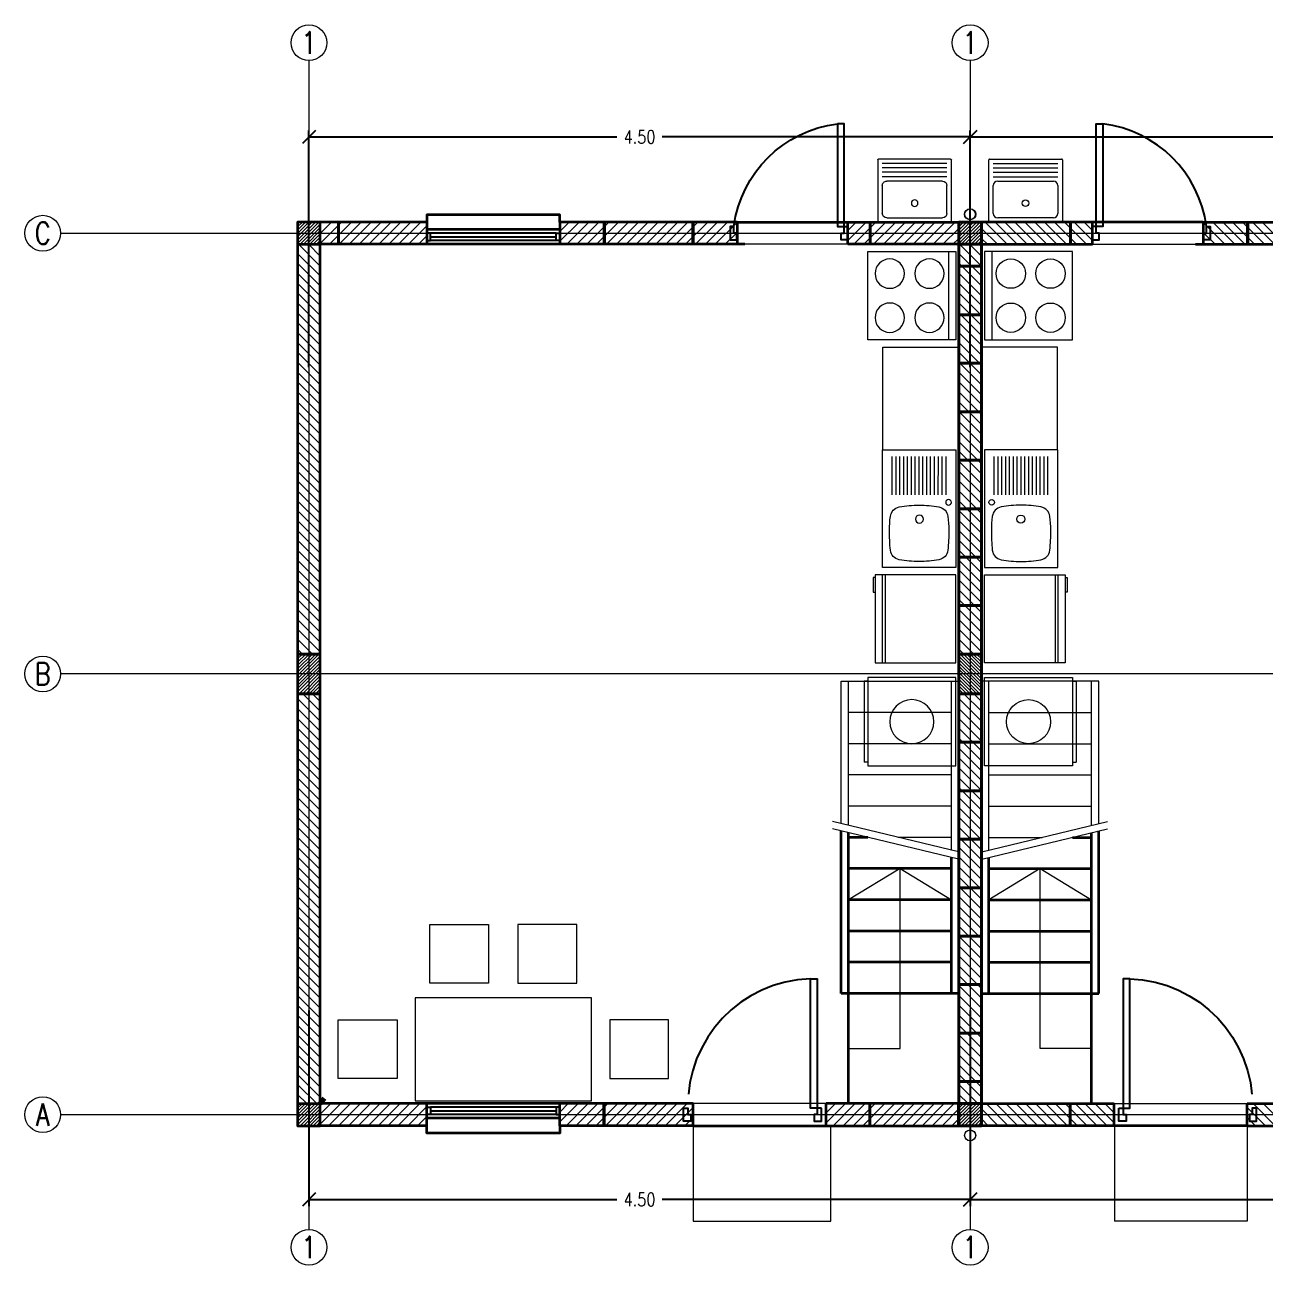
# Model space of a CAD drawing. Header units: metres. Extents: x 45 to 666, y -23 to 325.
# Drawn here: x 269.77 to 278.21, y 94.05 to 102.5 of the extents above; entities that cross this region are included whole.
import ezdxf

# ---------------------------------------------------------------- set-up
doc = ezdxf.new("R2010")
doc.units = ezdxf.units.M
doc.header["$LTSCALE"] = 5
doc.header["$MEASUREMENT"] = 0
doc.linetypes.add('HIDDEN', pattern=[0.375, 0.25, -0.125])
doc.layers.get('0').update_dxf_attribs({"color": 30})
doc.layers.get('DEFPOINTS').update_dxf_attribs({"color": 210})
for name, color, linetype, lineweight in [('A-ANNO-DIMS', 3, 'Continuous', 18), ('A-ANNO-SYMB', 3, 'Continuous', 18), ('A-ANNO-TEXT', 3, 'Continuous', 18), ('A-DOOR-FULL', 4, 'Continuous', 25), ('A-FLOR-FTPT', 6, 'Continuous', 70), ('A-FLOR-LEVL', 7, 'Continuous', 35), ('A-FLOR-OVHD', 3, 'HIDDEN', 18), ('A-FURN', 8, 'Continuous', 18), ('A-GLAZ-FULL', 4, 'Continuous', 25), ('A-WALL-FULL', 7, 'Continuous', 35), ('A-WALL-FULL-EXTR', 7, 'Continuous', 35), ('A-WALL-PATT', 8, 'Continuous', 18)]:
    doc.layers.add(name, color=color, linetype=linetype, lineweight=lineweight)
doc.styles.add('E-ROMANS', font='romans.shx', dxfattribs={"width": 0.8})
doc.dimstyles.new('E-0050_TICK_18', dxfattribs={"dimscale": 0.001, "dimtxt": 90, "dimasz": 90, "dimexe": 45, "dimexo": 30, "dimgap": 45, "dimtad": 0, "dimzin": 0, "dimdsep": 46, "dimtxsty": 'E-ROMANS', "dimblk": 'OBLIQUE', "dimcen": 45, "dimclrd": 256, "dimclre": 256, "dimclrt": 256, "dimadec": 0, "dimazin": 0, "dimtfac": 1, "dimtmove": 1, "dimatfit": 3, "dimldrblk": 'OPEN90', "dimfxl": 1, "dimtfill": 1, "dimtolj": 1, "dimtzin": 0, "dimarcsym": 0})
pattern_1 = [(45, (487.25541, 30.70779), (0.03367596, -0.03367596), [])]
pattern_2 = [(135, (65.155357, 30.70779), (-0.03367596, -0.03367596), [])]

# ---------------------------------------------------------------- blocks, each defined once
blk = doc.blocks.new('LAVADERO-PL')
at = {"ltscale": 0.25}
for p, q in [((0, -0.245), (0, 0.245)), ((0.005, 0.25), (0.425, 0.25)), ((0.03, -0.19), (0.03, 0.19)), ((0.06, 0.22), (0.25, 0.22)), ((0.28, 0.19), (0.28, -0.19)), ((0.31, 0.22), (0.31, -0.22)), ((0.34, 0.22), (0.34, -0.22)), ((0.37, 0.22), (0.37, -0.22)), ((0.4, 0.22), (0.4, -0.22)), ((0.43, 0.245), (0.43, -0.245)), ((0.425, -0.25), (0.005, -0.25)), ((0.25, -0.22), (0.06, -0.22))]:
    blk.add_line(p, q, dxfattribs=at)
blk.add_circle((0.13, 0), 0.0224, dxfattribs=at)
for centre, radius, start, end in [((0.005, 0.245), 0.005, 90, 180), ((0.06, 0.19), 0.03, 90, 180), ((0.25, 0.19), 0.03, 0, 90), ((0.425, 0.245), 0.005, 0, 90), ((0.005, -0.245), 0.005, 180, 270), ((0.06, -0.19), 0.03, 180, 270), ((0.25, -0.19), 0.03, 270, 0), ((0.425, -0.245), 0.005, 270, 0)]:
    blk.add_arc(centre, radius, start, end, dxfattribs=at)
blk = doc.blocks.new('A$C1B7F5B90')
at = {"layer": 'A-DOOR-FULL'}
for points in [[(0.07, 0.79), (0.07, 0.09), (0.025, 0.09), (0.025, 0.79), (0.07, 0.79)], [(0.025, 0.09), (0, 0.09), (0, 0), (0.045, 0), (0.045, 0.045), (0.025, 0.045), (0.025, 0.09)], [(0.775, 0.09), (0.8, 0.09), (0.8, 0), (0.755, 0), (0.755, 0.045), (0.775, 0.045), (0.775, 0.09)]]:
    blk.add_lwpolyline(points, dxfattribs=at)
at = {"layer": 'A-DOOR-FULL', "linetype": 'HIDDEN'}
blk.add_arc((-0.0286, -0.0143), 0.8104, 7.39733, 83.01047, dxfattribs=at)
blk = doc.blocks.new('_Oblique')
at = {"color": 0, "linetype": 'ByBlock', "lineweight": -2}
blk.add_line((-0.5, -0.5), (0.5, 0.5), dxfattribs=at)
blk = doc.blocks.new('*D264')
at = {"layer": 'A-ANNO-DIMS', "lineweight": -2, "transparency": 16777216}
for p, q in [((276.2054, 100.167), (276.2054, 101.7788)), ((280.7054, 100.167), (280.7054, 101.7788)), ((276.2054, 101.7338), (278.3007, 101.7338)), ((280.7054, 101.7338), (278.6101, 101.7338))]:
    blk.add_line(p, q, dxfattribs=at)
at = {"layer": 'DEFPOINTS', "color": 0, "transparency": 16777216}
for p in [(280.7054, 101.7338), (276.2054, 100.137), (280.7054, 100.137)]:
    blk.add_point(p, dxfattribs=at)
at = {"layer": 'A-ANNO-DIMS', "lineweight": -2, "transparency": 16777216, "xscale": 0.09, "yscale": 0.09, "zscale": 0.09, "rotation": 180}
blk.add_blockref('_Oblique', (276.2054, 101.7338), dxfattribs=at)
at = {"layer": 'A-ANNO-DIMS', "lineweight": -2, "transparency": 16777216, "xscale": 0.09, "yscale": 0.09, "zscale": 0.09}
blk.add_blockref('_Oblique', (280.7054, 101.7338), dxfattribs=at)
at = {"layer": 'A-ANNO-DIMS', "transparency": 16777216, "insert": (278.4554, 101.7338), "char_height": 0.09, "attachment_point": 5, "style": 'E-ROMANS', "bg_fill": 3, "box_fill_scale": 1.25, "bg_fill_color": 256, "bg_fill_true_color": 13158600, "bg_fill_transparency": 0}
blk.add_mtext('\\A1;4.50', dxfattribs=at)
blk = doc.blocks.new('_Open90')
at = {"color": 0, "linetype": 'ByBlock', "lineweight": -2}
for p, q in [((0, 0), (-1, 0)), ((-0.5, 0.5), (0, 0)), ((0, 0), (-0.5, -0.5))]:
    blk.add_line(p, q, dxfattribs=at)
blk = doc.blocks.new('*D265')
at = {"layer": 'A-ANNO-DIMS', "lineweight": -2, "transparency": 16777216}
for p, q in [((276.2054, 95.7869), (276.2054, 94.4555)), ((280.7054, 95.7869), (280.7054, 94.4555)), ((276.2054, 94.5005), (278.3007, 94.5005)), ((280.7054, 94.5005), (278.6101, 94.5005))]:
    blk.add_line(p, q, dxfattribs=at)
at = {"layer": 'DEFPOINTS', "color": 0, "transparency": 16777216}
for p in [(276.2054, 95.8169), (280.7054, 95.8169), (280.7054, 94.5005)]:
    blk.add_point(p, dxfattribs=at)
at = {"layer": 'A-ANNO-DIMS', "lineweight": -2, "transparency": 16777216, "xscale": 0.09, "yscale": 0.09, "zscale": 0.09, "rotation": 180}
blk.add_blockref('_Oblique', (276.2054, 94.5005), dxfattribs=at)
at = {"layer": 'A-ANNO-DIMS', "lineweight": -2, "transparency": 16777216, "xscale": 0.09, "yscale": 0.09, "zscale": 0.09}
blk.add_blockref('_Oblique', (280.7054, 94.5005), dxfattribs=at)
at = {"layer": 'A-ANNO-DIMS', "transparency": 16777216, "insert": (278.4554, 94.5005), "char_height": 0.09, "attachment_point": 5, "style": 'E-ROMANS', "bg_fill": 3, "box_fill_scale": 1.25, "bg_fill_color": 256, "bg_fill_true_color": 13158600, "bg_fill_transparency": 0}
blk.add_mtext('\\A1;4.50', dxfattribs=at)
blk = doc.blocks.new('*D272')
at = {"layer": 'A-ANNO-DIMS', "lineweight": -2, "transparency": 16777216}
for p, q in [((271.7054, 100.167), (271.7054, 101.7788)), ((276.2054, 100.167), (276.2054, 101.7788)), ((271.7054, 101.7338), (273.8007, 101.7338)), ((276.2054, 101.7338), (274.1101, 101.7338))]:
    blk.add_line(p, q, dxfattribs=at)
at = {"layer": 'DEFPOINTS', "color": 0, "transparency": 16777216}
for p in [(276.2054, 101.7338), (271.7054, 100.137), (276.2054, 100.137)]:
    blk.add_point(p, dxfattribs=at)
at = {"layer": 'A-ANNO-DIMS', "lineweight": -2, "transparency": 16777216, "xscale": 0.09, "yscale": 0.09, "zscale": 0.09, "rotation": 180}
blk.add_blockref('_Oblique', (271.7054, 101.7338), dxfattribs=at)
at = {"layer": 'A-ANNO-DIMS', "lineweight": -2, "transparency": 16777216, "xscale": 0.09, "yscale": 0.09, "zscale": 0.09}
blk.add_blockref('_Oblique', (276.2054, 101.7338), dxfattribs=at)
at = {"layer": 'A-ANNO-DIMS', "transparency": 16777216, "insert": (273.9554, 101.7338), "char_height": 0.09, "attachment_point": 5, "style": 'E-ROMANS', "bg_fill": 3, "box_fill_scale": 1.25, "bg_fill_color": 256, "bg_fill_true_color": 13158600, "bg_fill_transparency": 0}
blk.add_mtext('\\A1;4.50', dxfattribs=at)
blk = doc.blocks.new('*D273')
at = {"layer": 'A-ANNO-DIMS', "lineweight": -2, "transparency": 16777216}
for p, q in [((271.7054, 95.7869), (271.7054, 94.4555)), ((276.2054, 95.7869), (276.2054, 94.4555)), ((271.7054, 94.5005), (273.8007, 94.5005)), ((276.2054, 94.5005), (274.1101, 94.5005))]:
    blk.add_line(p, q, dxfattribs=at)
at = {"layer": 'DEFPOINTS', "color": 0, "transparency": 16777216}
for p in [(271.7054, 95.8169), (276.2054, 95.8169), (276.2054, 94.5005)]:
    blk.add_point(p, dxfattribs=at)
at = {"layer": 'A-ANNO-DIMS', "lineweight": -2, "transparency": 16777216, "xscale": 0.09, "yscale": 0.09, "zscale": 0.09, "rotation": 180}
blk.add_blockref('_Oblique', (271.7054, 94.5005), dxfattribs=at)
at = {"layer": 'A-ANNO-DIMS', "lineweight": -2, "transparency": 16777216, "xscale": 0.09, "yscale": 0.09, "zscale": 0.09}
blk.add_blockref('_Oblique', (276.2054, 94.5005), dxfattribs=at)
at = {"layer": 'A-ANNO-DIMS', "transparency": 16777216, "insert": (273.9554, 94.5005), "char_height": 0.09, "attachment_point": 5, "style": 'E-ROMANS', "bg_fill": 3, "box_fill_scale": 1.25, "bg_fill_color": 256, "bg_fill_true_color": 13158600, "bg_fill_transparency": 0}
blk.add_mtext('\\A1;4.50', dxfattribs=at)
blk = doc.blocks.new('COCINA-PL')
blk.add_lwpolyline([(0, 0.3), (0, -0.3), (0.6, -0.3), (0.6, 0.3)], close=True)
blk.add_lwpolyline([(0.05, 0.3), (0.05, -0.3)])
for centre in [(0.18, 0.15), (0.45, 0.15), (0.18, -0.15), (0.45, -0.15)]:
    blk.add_circle(centre, 0.1)
blk = doc.blocks.new('LAVADORA-PL')
for p, q in [((0, 0), (0, 0.6)), ((0, 0.6), (0.6, 0.6)), ((0.6, 0.6), (0.6, 0)), ((0.625, 0.575), (0.625, 0.025)), ((0.6, 0), (0, 0))]:
    blk.add_line(p, q)
for points in [[(0.6, 0.575), (0.625, 0.575)], [(0.6, 0.025), (0.625, 0.025)]]:
    blk.add_lwpolyline(points)
blk.add_circle((0.3, 0.3), 0.15)
blk = doc.blocks.new('LAVAPLATO-PL')
at = {"ltscale": 5}
for p, q in [((0.5, 0.8), (0, 0.8)), ((0, 0.8), (0, 0)), ((0.5, 0), (0.5, 0.8)), ((0.0672, 0.4945), (0.0672, 0.755)), ((0.0672, 0.4945), (0.0672, 0.755)), ((0.0933, 0.4945), (0.0933, 0.755)), ((0.0933, 0.4945), (0.0933, 0.755)), ((0.1195, 0.4945), (0.1194, 0.755)), ((0.1195, 0.4945), (0.1194, 0.755)), ((0.1456, 0.4945), (0.1456, 0.755)), ((0.1456, 0.4945), (0.1456, 0.755)), ((0.1717, 0.4945), (0.1717, 0.755)), ((0.1717, 0.4945), (0.1717, 0.755)), ((0.1978, 0.4945), (0.1978, 0.755)), ((0.1978, 0.4945), (0.1978, 0.755)), ((0.2239, 0.4945), (0.2239, 0.755)), ((0.2239, 0.4945), (0.2239, 0.755)), ((0.25, 0.4945), (0.25, 0.755)), ((0.25, 0.4945), (0.25, 0.755)), ((0.2761, 0.4945), (0.2761, 0.755)), ((0.2761, 0.4945), (0.2761, 0.755)), ((0.3022, 0.4945), (0.3022, 0.755)), ((0.3022, 0.4945), (0.3022, 0.755)), ((0.3283, 0.4945), (0.3283, 0.755)), ((0.3283, 0.4945), (0.3283, 0.755)), ((0.3544, 0.4945), (0.3544, 0.755)), ((0.3544, 0.4945), (0.3544, 0.755)), ((0.3806, 0.4945), (0.3805, 0.755)), ((0.3806, 0.4945), (0.3805, 0.755)), ((0.4067, 0.4945), (0.4067, 0.755)), ((0.4067, 0.4945), (0.4067, 0.755)), ((0.4328, 0.4945), (0.4328, 0.755)), ((0.4328, 0.4945), (0.4328, 0.755)), ((0, 0), (0.5, 0))]:
    blk.add_line(p, q, dxfattribs=at)
for centre, radius in [((0.0499, 0.443), 0.019), ((0.0499, 0.443), 0.019), ((0.248, 0.329), 0.0275), ((0.248, 0.329), 0.0275)]:
    blk.add_circle(centre, radius, dxfattribs=at)
for centre, radius, start, end in [((0.25, -0.326), 0.75, 90, 100.38124), ((0.25, -0.326), 0.75, 90, 100.38124), ((0.25, -0.326), 0.75, 79.61876, 90), ((0.25, -0.326), 0.75, 79.61876, 90), ((0.798, 0.253), 0.75, 172.77, 180), ((0.798, 0.253), 0.75, 172.77, 180), ((0.1284, 0.338), 0.075, 100.38124, 172.77), ((0.1284, 0.338), 0.075, 100.38124, 172.77), ((0.3716, 0.338), 0.075, 7.23, 79.61876), ((0.3716, 0.338), 0.075, 7.23, 79.61876), ((-0.298, 0.253), 0.75, 360, 7.23), ((-0.298, 0.253), 0.75, 360, 7.23), ((1.6099, 0.253), 1.5619, 179.9987, 185.00834), ((1.6099, 0.253), 1.5619, 179.9987, 185.00834), ((-1.1099, 0.253), 1.5619, 354.99166, 0.0013), ((-1.1099, 0.253), 1.5619, 354.99166, 0.0013), ((0.1284, 0.126), 0.075, 187.23, 259.61876), ((0.1284, 0.126), 0.075, 187.23, 259.61876), ((0.3716, 0.126), 0.075, 280.38124, 352.77), ((0.3716, 0.126), 0.075, 280.38124, 352.77), ((0.25, 0.79), 0.75, 259.61876, 270), ((0.25, 0.79), 0.75, 259.61876, 270), ((0.25, 0.79), 0.75, 270, 280.38124), ((0.25, 0.79), 0.75, 270, 280.38124)]:
    blk.add_arc(centre, radius, start, end, dxfattribs=at)
blk = doc.blocks.new('RF-PL')
for p, q in [((0, 0.6), (0.5504, 0.6)), ((0, 0), (0, 0.6)), ((0.481, 0.6), (0.481, 0)), ((0.5008, 0.6), (0.5008, 0)), ((0.5504, 0.6), (0.5504, 0)), ((0.5504, 0.5806), (0.5629, 0.5806)), ((0.5629, 0.5806), (0.5629, 0.4806)), ((0.5629, 0.4806), (0.5504, 0.4806)), ((0.5504, 0), (0, 0))]:
    blk.add_line(p, q)
blk = doc.blocks.new('A$C65E00405')
at = {"layer": 'A-DOOR-FULL'}
blk.add_lwpolyline([(0.9084, 0.09), (0.8634, 0.09), (0.8634, 0.97), (0.9084, 0.97)], close=True, dxfattribs=at)
for points in [[(0, 0.09), (0.0294, 0.09), (0.0294, 0.045), (0.0494, 0.045), (0.0494, 0), (0, 0), (0, 0.09)], [(0.9378, 0.09), (0.9084, 0.09), (0.9084, 0.045), (0.8884, 0.045), (0.8884, 0), (0.9378, 0), (0.9378, 0.09)]]:
    blk.add_lwpolyline(points, dxfattribs=at)
at = {"layer": 'A-DOOR-FULL', "linetype": 'HIDDEN'}
blk.add_arc((0.8896, 0.11), 0.8604, 91.74437, 181.33429, dxfattribs=at)

msp = doc.modelspace()

# ---------------------------------------------------------------- hatches: boundary and pattern name
at = {"layer": 'A-WALL-PATT'}
h = msp.add_hatch(dxfattribs=at)
h.set_pattern_fill('LINE', color=256, scale=0.005, angle=45, style=0)
h.set_pattern_definition([(45, (116.238842, 30.70779), (-0.0112253202, 0.0112253202), [])])
h.paths.add_polyline_path([(271.7824, 101.1536), (271.6284, 101.1536), (271.6284, 101.0036), (271.7824, 101.0036)])
h = msp.add_hatch(dxfattribs=at)
h.set_pattern_fill('LINE', color=256, scale=0.015, angle=135, style=0)
h.set_pattern_definition(pattern_1)
h.paths.add_polyline_path([(275.3724, 101.1536), (276.1254, 101.1536), (276.1254, 101.0036), (275.3724, 101.0036)])
h.paths.add_polyline_path([(273.6429, 101.1536), (274.2429, 101.1536), (274.2429, 101.0036), (273.6429, 101.0036)])
h.paths.add_polyline_path([(274.2429, 101.1536), (274.6194, 101.1536), (274.6194, 101.1236), (274.6194, 101.1236), (274.6194, 101.0336), (274.6194, 101.0336), (274.6194, 101.0036), (274.2429, 101.0036)])
h.paths.add_polyline_path([(273.4134, 101.1536), (273.6429, 101.1536), (273.6429, 101.0036), (273.4134, 101.0036)])
h.paths.add_polyline_path([(271.7824, 101.1536), (272.5074, 101.1536), (272.5074, 101.0036), (271.7824, 101.0036)])
h = msp.add_hatch(dxfattribs=at)
h.set_pattern_fill('LINE', color=256, scale=0.005, angle=45, style=0)
h.set_pattern_definition([(45, (120.738842, 30.70779), (-0.0112253202, 0.0112253202), [])])
h.paths.add_polyline_path([(276.2824, 101.1536), (276.1284, 101.1536), (276.1284, 101.0036), (276.2824, 101.0036)])
h = msp.add_hatch(dxfattribs=at)
h.set_pattern_fill('LINE', color=256, scale=0.015, angle=135, style=0)
h.set_pattern_definition(pattern_2)
h.paths.add_polyline_path([(277.0384, 101.1536), (276.2854, 101.1536), (276.2854, 101.0036), (277.0384, 101.0036)])
h.paths.add_polyline_path([(278.7679, 101.1536), (278.1679, 101.1536), (278.1679, 101.0036), (278.7679, 101.0036)])
h.paths.add_polyline_path([(278.1679, 101.1536), (277.7914, 101.1536), (277.7914, 101.1236), (277.7914, 101.1236), (277.7914, 101.0336), (277.7914, 101.0336), (277.7914, 101.0036), (278.1679, 101.0036)])
h.paths.add_polyline_path([(278.9974, 101.1536), (278.7679, 101.1536), (278.7679, 101.0036), (278.9974, 101.0036)])
h.paths.add_polyline_path([(280.6284, 101.1536), (279.9034, 101.1536), (279.9034, 101.0036), (280.6284, 101.0036)])
h = msp.add_hatch(dxfattribs=at)
h.set_pattern_fill('LINE', color=256, scale=0.015, angle=135, style=0)
h.set_pattern_definition([(135, (56.155357, 30.70779), (-0.03367596, -0.03367596), [])])
h.paths.add_polyline_path([(271.7824, 101.0036), (271.6284, 101.0036), (271.6284, 100.8536), (271.7824, 100.8536)])
h.paths.add_polyline_path([(271.7824, 100.8536), (271.6284, 100.8536), (271.6284, 100.5236), (271.7824, 100.5236)])
h.paths.add_polyline_path([(271.7824, 100.5236), (271.6284, 100.5236), (271.6284, 100.1936), (271.7824, 100.1936)])
h.paths.add_polyline_path([(271.7824, 100.1936), (271.6284, 100.1936), (271.6284, 99.8636), (271.7824, 99.8636)])
h.paths.add_polyline_path([(271.7824, 99.8636), (271.6284, 99.8636), (271.6284, 99.5336), (271.7824, 99.5336)])
h.paths.add_polyline_path([(271.7824, 99.5336), (271.6284, 99.5336), (271.6284, 99.2036), (271.7824, 99.2036)])
h.paths.add_polyline_path([(271.7824, 99.2036), (271.6284, 99.2036), (271.6284, 98.8736), (271.7824, 98.8736)])
h.paths.add_polyline_path([(271.7824, 98.8736), (271.6284, 98.8736), (271.6284, 98.5436), (271.7824, 98.5436)])
h.paths.add_polyline_path([(271.7824, 98.5436), (271.6284, 98.5436), (271.6284, 98.2136), (271.7824, 98.2136)])
h.paths.add_polyline_path([(271.7824, 97.9436), (271.6284, 97.9436), (271.6284, 97.6136), (271.7824, 97.6136)])
h.paths.add_polyline_path([(271.7824, 97.6136), (271.6284, 97.6136), (271.6284, 97.2836), (271.7824, 97.2836)])
h.paths.add_polyline_path([(271.7824, 97.2836), (271.6284, 97.2836), (271.6284, 96.9536), (271.7824, 96.9536)])
h.paths.add_polyline_path([(271.7824, 96.9536), (271.6284, 96.9536), (271.6284, 96.6236), (271.7824, 96.6236)])
h.paths.add_polyline_path([(271.7824, 96.6236), (271.6284, 96.6236), (271.6284, 96.2936), (271.7824, 96.2936)])
h.paths.add_polyline_path([(271.7824, 96.2936), (271.6284, 96.2936), (271.6284, 95.9636), (271.7824, 95.9636)])
h.paths.add_polyline_path([(271.7824, 95.9636), (271.6284, 95.9636), (271.6284, 95.6336), (271.7824, 95.6336)])
h.paths.add_polyline_path([(271.7824, 95.6336), (271.6284, 95.6336), (271.6284, 95.3036), (271.7824, 95.3036)])
h.paths.add_polyline_path([(271.7824, 95.3036), (271.6284, 95.3036), (271.6284, 95.1536), (271.7824, 95.1536)])
h = msp.add_hatch(dxfattribs=at)
h.set_pattern_fill('LINE', color=256, scale=0.015, angle=135, style=0)
h.set_pattern_definition([(135, (60.655357, 30.70779), (-0.03367596, -0.03367596), [])])
h.paths.add_polyline_path([(276.2824, 101.0036), (276.1284, 101.0036), (276.1284, 100.8536), (276.2824, 100.8536)])
h.paths.add_polyline_path([(276.2824, 100.8536), (276.1284, 100.8536), (276.1284, 100.5236), (276.2824, 100.5236)])
h.paths.add_polyline_path([(276.2824, 100.5236), (276.1284, 100.5236), (276.1284, 100.1936), (276.2824, 100.1936)])
h.paths.add_polyline_path([(276.2824, 100.1936), (276.1284, 100.1936), (276.1284, 99.8636), (276.2824, 99.8636)])
h.paths.add_polyline_path([(276.2824, 99.8636), (276.1284, 99.8636), (276.1284, 99.5336), (276.2824, 99.5336)])
h.paths.add_polyline_path([(276.2824, 99.5336), (276.1284, 99.5336), (276.1284, 99.2036), (276.2824, 99.2036)])
h.paths.add_polyline_path([(276.2824, 99.2036), (276.1284, 99.2036), (276.1284, 98.8736), (276.2824, 98.8736)])
h.paths.add_polyline_path([(276.2824, 98.8736), (276.1284, 98.8736), (276.1284, 98.5436), (276.2824, 98.5436)])
h.paths.add_polyline_path([(276.2824, 98.5436), (276.1284, 98.5436), (276.1284, 98.2136), (276.2824, 98.2136)])
h.paths.add_polyline_path([(276.2824, 97.9436), (276.1284, 97.9436), (276.1284, 97.6136), (276.2824, 97.6136)])
h.paths.add_polyline_path([(276.2824, 97.6136), (276.1284, 97.6136), (276.1284, 97.2836), (276.2824, 97.2836)])
h.paths.add_polyline_path([(276.2824, 97.2836), (276.1284, 97.2836), (276.1284, 96.9536), (276.2824, 96.9536)])
h.paths.add_polyline_path([(276.2824, 96.9536), (276.1284, 96.9536), (276.1284, 96.6236), (276.2824, 96.6236)])
h.paths.add_polyline_path([(276.2824, 96.6236), (276.1284, 96.6236), (276.1284, 96.2936), (276.2824, 96.2936)])
h.paths.add_polyline_path([(276.2824, 96.2936), (276.1284, 96.2936), (276.1284, 95.9636), (276.2824, 95.9636)])
h.paths.add_polyline_path([(276.2824, 95.9636), (276.1284, 95.9636), (276.1284, 95.6336), (276.2824, 95.6336)])
h.paths.add_polyline_path([(276.2824, 95.6336), (276.1284, 95.6336), (276.1284, 95.3036), (276.2824, 95.3036)])
h.paths.add_polyline_path([(276.2824, 95.3036), (276.1284, 95.3036), (276.1284, 95.1536), (276.2824, 95.1536)])
h = msp.add_hatch(dxfattribs=at)
h.set_pattern_fill('LINE', color=256, scale=0.005, angle=45, style=0)
h.set_pattern_definition([(45, (116.238842, 30.70779), (-0.0112253202, 0.0112253202), [])])
h.paths.add_polyline_path([(271.6284, 97.9436), (271.7824, 97.9436), (271.7824, 98.2136), (271.6284, 98.2136)])
h = msp.add_hatch(dxfattribs=at)
h.set_pattern_fill('LINE', color=256, scale=0.005, angle=45, style=0)
h.set_pattern_definition([(45, (116.238842, 30.70779), (-0.0112253202, 0.0112253202), [])])
h.paths.add_polyline_path([(271.6284, 97.9436), (271.7824, 97.9436), (271.7824, 98.2136), (271.6284, 98.2136)])
h = msp.add_hatch(dxfattribs=at)
h.set_pattern_fill('LINE', color=256, scale=0.005, angle=45, style=0)
h.set_pattern_definition([(135, (431.671925, 30.70779), (0.0112253202, 0.0112253202), [])])
h.paths.add_polyline_path([(276.2824, 97.9436), (276.1284, 97.9436), (276.1284, 98.2136), (276.2824, 98.2136)])
h = msp.add_hatch(dxfattribs=at)
h.set_pattern_fill('LINE', color=256, scale=0.005, angle=45, style=0)
h.set_pattern_definition([(45, (116.238842, 24.70779), (-0.0112253202, 0.0112253202), [])])
h.paths.add_polyline_path([(271.7824, 95.1536), (271.6284, 95.1536), (271.6284, 95.0036), (271.7824, 95.0036)])
h = msp.add_hatch(dxfattribs=at)
h.set_pattern_fill('LINE', color=256, scale=0.015, angle=135, style=0)
h.set_pattern_definition(pattern_1)
h.paths.add_polyline_path([(275.2254, 95.1536), (276.1284, 95.1536), (276.1284, 95.0036), (275.2254, 95.0036)])
h.paths.add_polyline_path([(273.4134, 95.1536), (274.3194, 95.1536), (274.3194, 95.0036), (273.4134, 95.0036)])
h.paths.add_polyline_path([(271.7824, 95.1536), (272.5074, 95.1536), (272.5074, 95.0036), (271.7824, 95.0036)])
h = msp.add_hatch(dxfattribs=at)
h.set_pattern_fill('LINE', color=256, scale=0.005, angle=45, style=0)
h.set_pattern_definition([(45, (120.738842, 24.70779), (-0.0112253202, 0.0112253202), [])])
h.paths.add_polyline_path([(276.2824, 95.1536), (276.1284, 95.1536), (276.1284, 95.0036), (276.2824, 95.0036)])
h = msp.add_hatch(dxfattribs=at)
h.set_pattern_fill('LINE', color=256, scale=0.005, angle=45, style=0)
h.set_pattern_definition([(45, (120.738842, 24.70779), (-0.0112253202, 0.0112253202), [])])
h.paths.add_polyline_path([(276.2824, 95.1536), (276.1284, 95.1536), (276.1284, 95.0036), (276.2824, 95.0036)])
h = msp.add_hatch(dxfattribs=at)
h.set_pattern_fill('LINE', color=256, scale=0.015, angle=135, style=0)
h.set_pattern_definition(pattern_2)
h.paths.add_polyline_path([(277.1854, 95.1536), (276.2824, 95.1536), (276.2824, 95.0036), (277.1854, 95.0036)])
h.paths.add_polyline_path([(278.9974, 95.1536), (278.0914, 95.1536), (278.0914, 95.0036), (278.9974, 95.0036)])
h.paths.add_polyline_path([(280.6284, 95.1536), (279.9034, 95.1536), (279.9034, 95.0036), (280.6284, 95.0036)])

# ---------------------------------------------------------------- linework, layer by layer
at = {"layer": 'A-ANNO-SYMB', "ltscale": 2}
for points in [[(271.7054, 102.2534), (271.7054, 94.2978)], [(276.2054, 102.2534), (276.2054, 94.2978)]]:
    msp.add_lwpolyline(points, dxfattribs=at)
at = {"layer": 'A-ANNO-SYMB'}
msp.add_lwpolyline([(282.5904, 98.0786), (270.0152, 98.0786)], dxfattribs=at)
at = {"layer": 'A-ANNO-SYMB', "linetype": 'Continuous', "ltscale": 5}
for centre in [(271.7054, 102.3754), (276.2054, 102.3754), (269.8933, 101.0786), (269.8933, 98.0786), (269.8933, 95.0786), (271.7054, 94.1758), (276.2054, 94.1758)]:
    msp.add_circle(centre, 0.1219, dxfattribs=at)
at = {"layer": 'A-FLOR-FTPT'}
msp.add_line((271.7824, 95.1536), (271.81, 95.19), dxfattribs=at)
at = {"layer": 'A-FLOR-LEVL'}
for p, q in [((274.6194, 101.1536), (275.3724, 101.1536)), ((275.5224, 101.1536), (275.5224, 101.0036)), ((275.5254, 101.1536), (275.5254, 101.0036)), ((276.8854, 101.1536), (276.8854, 101.0036)), ((276.8884, 101.1536), (276.8884, 101.0036)), ((277.7914, 101.1536), (277.0384, 101.1536)), ((275.3284, 95.9036), (275.3284, 97.0095)), ((275.3784, 95.9036), (275.3784, 96.9975)), ((275.5084, 96.9661), (275.3784, 96.9661)), ((276.9023, 96.9661), (277.0324, 96.9661)), ((277.0324, 95.9036), (277.0324, 96.9975)), ((277.0824, 95.9036), (277.0824, 97.0095)), ((276.0784, 95.9036), (276.0784, 96.8289)), ((276.3324, 95.9036), (276.3324, 96.8289)), ((276.0784, 96.7536), (275.3784, 96.7536)), ((276.3324, 96.7536), (277.0324, 96.7536)), ((276.0784, 96.5411), (275.3784, 96.5411)), ((276.3324, 96.5411), (277.0324, 96.5411)), ((276.0784, 96.3286), (275.3784, 96.3286)), ((276.3324, 96.3286), (277.0324, 96.3286)), ((276.0784, 96.1161), (275.3784, 96.1161)), ((276.3324, 96.1161), (277.0324, 96.1161)), ((276.1264, 95.9036), (275.3284, 95.9036)), ((275.3784, 95.1536), (275.3784, 95.9036)), ((276.2844, 95.9036), (277.0824, 95.9036)), ((277.0324, 95.1536), (277.0324, 95.9036)), ((276.1254, 95.0036), (276.1254, 95.1536)), ((274.3194, 95.0036), (275.2254, 95.0036)), ((278.0914, 95.0036), (277.1854, 95.0036))]:
    msp.add_line(p, q, dxfattribs=at)
for points in [[(271.9044, 101.1536), (271.9044, 101.0036)], [(271.9074, 101.1536), (271.9074, 101.0036)], [(273.4134, 101.1536), (273.4134, 101.2036), (272.5074, 101.2036), (272.5074, 101.1536)], [(273.7134, 101.1536), (273.7134, 101.0036)], [(273.7164, 101.1536), (273.7164, 101.0036)], [(274.3164, 101.1536), (274.3164, 101.0036)], [(274.3194, 101.1536), (274.3194, 101.0036)], [(276.1254, 101.1536), (276.1254, 101.0036)], [(278.0914, 101.1536), (278.0914, 101.0036)], [(278.0944, 101.1536), (278.0944, 101.0036)], [(273.4134, 101.1036), (272.5074, 101.1036)], [(273.4134, 101.0036), (272.5074, 101.0036)], [(273.4134, 95.1536), (272.5074, 95.1536)], [(273.7134, 95.0036), (273.7134, 95.1536)], [(273.7164, 95.0036), (273.7164, 95.1536)], [(275.5224, 95.0036), (275.5224, 95.1536)], [(275.5254, 95.0036), (275.5254, 95.1536)], [(276.8854, 95.0036), (276.8854, 95.1536)], [(276.8884, 95.0036), (276.8884, 95.1536)], [(273.4134, 95.0536), (272.5074, 95.0536)], [(273.4134, 95.0036), (273.4134, 94.9536), (272.5074, 94.9536), (272.5074, 95.0036)]]:
    msp.add_lwpolyline(points, dxfattribs=at)
at = {"layer": 'A-FLOR-OVHD'}
for p, q in [((275.3724, 101.0036), (274.6194, 101.0036)), ((277.0384, 101.0036), (277.7914, 101.0036)), ((275.3284, 97.0595), (275.3284, 98.0286)), ((275.3784, 97.0475), (275.3784, 98.0286)), ((276.0784, 96.8784), (276.0784, 98.0286)), ((276.3324, 96.8784), (276.3324, 98.0286)), ((277.0324, 97.0475), (277.0324, 98.0286)), ((277.0824, 97.0595), (277.0824, 98.0286)), ((276.0784, 97.8161), (275.3784, 97.8161)), ((276.3324, 97.8161), (277.0324, 97.8161)), ((276.0784, 97.6036), (275.3784, 97.6036)), ((276.3324, 97.6036), (277.0324, 97.6036)), ((276.0784, 97.3911), (275.3784, 97.3911)), ((276.3324, 97.3911), (277.0324, 97.3911)), ((276.0784, 97.1786), (275.3784, 97.1786)), ((276.3324, 97.1786), (277.0324, 97.1786)), ((276.0784, 96.9661), (275.7161, 96.9661)), ((276.3324, 96.9661), (276.6947, 96.9661)), ((275.2254, 95.1536), (274.3194, 95.1536)), ((277.1854, 95.1536), (278.0914, 95.1536)), ((274.3194, 95.0036), (274.3194, 94.3536)), ((275.2572, 94.3536), (275.2572, 95.0036)), ((277.1884, 95.0036), (277.1884, 94.3536)), ((278.0914, 95.0036), (278.0914, 94.3536)), ((274.3194, 94.3536), (275.2572, 94.3536))]:
    msp.add_line(p, q, dxfattribs=at)
for points in [[(275.3284, 98.0286), (276.1284, 98.0286)], [(277.0824, 98.0286), (276.2824, 98.0286)], [(276.1264, 96.8669), (275.2697, 97.0736)], [(276.1264, 96.8169), (275.2697, 97.0236)], [(276.2844, 96.8669), (277.1411, 97.0736)], [(276.2844, 96.8169), (277.1411, 97.0236)], [(275.3784, 95.5286), (275.7284, 95.5286), (275.7284, 96.7536)], [(275.7284, 96.7536), (275.3784, 96.5411)], [(275.7284, 96.7536), (276.0784, 96.5411)], [(276.6824, 96.7536), (276.3324, 96.5411)], [(277.0324, 95.5286), (276.6824, 95.5286), (276.6824, 96.7536)], [(276.6824, 96.7536), (277.0324, 96.5411)], [(278.0914, 94.3547), (277.1884, 94.3536)]]:
    msp.add_lwpolyline(points, dxfattribs=at)
at = {"layer": 'A-FURN'}
for p, q in [((275.6104, 99.6036), (275.6104, 100.3036)), ((275.6104, 100.3036), (276.1284, 100.3036)), ((276.8004, 100.3036), (276.2824, 100.3036)), ((276.8004, 99.6036), (276.8004, 100.3036))]:
    msp.add_line(p, q, dxfattribs=at)
for points in [[(272.5279, 96.3736), (272.9279, 96.3736), (272.9279, 95.9736), (272.5279, 95.9736), (272.5279, 96.3736)], [(273.5279, 96.3736), (273.1279, 96.3736), (273.1279, 95.9736), (273.5279, 95.9736), (273.5279, 96.3736)], [(272.4279, 95.8736), (272.4279, 95.1736), (273.6279, 95.1736), (273.6279, 95.8736), (272.4279, 95.8736)], [(271.9052, 95.7236), (272.3052, 95.7236), (272.3052, 95.3236), (271.9052, 95.3236), (271.9052, 95.7236)], [(274.1525, 95.7236), (273.7525, 95.7236), (273.7525, 95.3236), (274.1525, 95.3236), (274.1525, 95.7236)]]:
    msp.add_lwpolyline(points, dxfattribs=at)
for centre in [(276.2039, 101.2078), (276.2039, 101.2078), (276.2068, 101.2078), (276.2051, 94.9372), (276.2051, 94.9372), (276.2057, 94.9372)]:
    msp.add_circle(centre, 0.0375, dxfattribs=at)
at = {"layer": 'A-GLAZ-FULL'}
for p, q in [((273.3884, 101.0786), (272.5327, 101.0786)), ((272.5327, 101.0536), (273.3884, 101.0536)), ((273.3884, 101.0286), (272.5327, 101.0286)), ((272.5324, 95.1036), (273.3879, 95.1036)), ((273.3884, 95.1286), (272.5329, 95.1286)), ((273.3884, 95.0786), (272.5329, 95.0786))]:
    msp.add_line(p, q, dxfattribs=at)
for points in [[(272.5074, 101.0286), (272.5327, 101.0286), (272.5327, 101.0786), (272.5074, 101.0786)], [(273.4134, 101.0286), (273.3884, 101.0286), (273.3884, 101.0786), (273.4134, 101.0786)], [(272.5074, 95.1286), (272.5329, 95.1286), (272.5329, 95.0786), (272.5074, 95.0786)], [(273.4134, 95.1286), (273.3884, 95.1286), (273.3884, 95.0786), (273.4134, 95.0786)]]:
    msp.add_lwpolyline(points, dxfattribs=at)
at = {"layer": 'A-WALL-FULL'}
for points in [[(271.7824, 101.1536), (271.6284, 101.1536), (271.6284, 95.0036), (271.6284, 95.0036), (271.7824, 95.0036)], [(276.2824, 101.1536), (276.1284, 101.1536), (276.1284, 95.0036), (276.1284, 95.0036), (276.2824, 95.0036)], [(276.1284, 101.1536), (276.2824, 101.1536), (276.2824, 95.0036), (276.2824, 95.0036), (276.1284, 95.0036)]]:
    msp.add_lwpolyline(points, close=True, dxfattribs=at)
for points in [[(271.6284, 101.0036), (271.7824, 101.0036)], [(276.1284, 101.0036), (276.2824, 101.0036)], [(276.2824, 101.0036), (276.1284, 101.0036)], [(276.1284, 101.0036), (276.2824, 101.0036)], [(276.2824, 100.8536), (276.1284, 100.8536)], [(276.1284, 100.8536), (276.2824, 100.8536)], [(276.1284, 100.8536), (276.2824, 100.8536)], [(276.2824, 100.5236), (276.1284, 100.5236)], [(276.1284, 100.5236), (276.2824, 100.5236)], [(276.1284, 100.5236), (276.2824, 100.5236)], [(276.2824, 100.1936), (276.1284, 100.1936)], [(276.1284, 100.1936), (276.2824, 100.1936)], [(276.1284, 100.1936), (276.2824, 100.1936)], [(276.2824, 99.8636), (276.1284, 99.8636)], [(276.1284, 99.8636), (276.2824, 99.8636)], [(276.1284, 99.8636), (276.2824, 99.8636)], [(276.2824, 99.5336), (276.1284, 99.5336)], [(276.1284, 99.5336), (276.2824, 99.5336)], [(276.1284, 99.5336), (276.2824, 99.5336)], [(276.2824, 99.2036), (276.1284, 99.2036)], [(276.1284, 99.2036), (276.2824, 99.2036)], [(276.1284, 99.2036), (276.2824, 99.2036)], [(276.2824, 98.8736), (276.1284, 98.8736)], [(276.1284, 98.8736), (276.2824, 98.8736)], [(276.1284, 98.8736), (276.2824, 98.8736)], [(276.2824, 98.5436), (276.1284, 98.5436)], [(276.1284, 98.5436), (276.2824, 98.5436)], [(276.1284, 98.5436), (276.2824, 98.5436)], [(271.7824, 98.2136), (271.6284, 98.2136)], [(271.6284, 98.2136), (271.7824, 98.2136)], [(271.6284, 98.2136), (271.7824, 98.2136)], [(276.2824, 98.2136), (276.1284, 98.2136)], [(276.1284, 98.2136), (276.2824, 98.2136)], [(276.1284, 98.2136), (276.2824, 98.2136)], [(271.7824, 97.9436), (271.6284, 97.9436)], [(271.6284, 97.9436), (271.7824, 97.9436)], [(271.6284, 97.9436), (271.7824, 97.9436)], [(276.2824, 97.9436), (276.1284, 97.9436)], [(276.1284, 97.9436), (276.2824, 97.9436)], [(276.1284, 97.9436), (276.2824, 97.9436)], [(276.2824, 97.6136), (276.1284, 97.6136)], [(276.1284, 97.6136), (276.2824, 97.6136)], [(276.1284, 97.6136), (276.2824, 97.6136)], [(276.2824, 97.2836), (276.1284, 97.2836)], [(276.1284, 97.2836), (276.2824, 97.2836)], [(276.1284, 97.2836), (276.2824, 97.2836)], [(276.2824, 96.9536), (276.1284, 96.9536)], [(276.1284, 96.9536), (276.2824, 96.9536)], [(276.1284, 96.9536), (276.2824, 96.9536)], [(276.2824, 96.6236), (276.1284, 96.6236)], [(276.1284, 96.6236), (276.2824, 96.6236)], [(276.1284, 96.6236), (276.2824, 96.6236)], [(276.2824, 96.2936), (276.1284, 96.2936)], [(276.1284, 96.2936), (276.2824, 96.2936)], [(276.1284, 96.2936), (276.2824, 96.2936)], [(276.2824, 95.9636), (276.1284, 95.9636)], [(276.1284, 95.9636), (276.2824, 95.9636)], [(276.1284, 95.9636), (276.2824, 95.9636)], [(276.2824, 95.6336), (276.1284, 95.6336)], [(276.1284, 95.6336), (276.2824, 95.6336)], [(276.1284, 95.6336), (276.2824, 95.6336)], [(276.2824, 95.3036), (276.1284, 95.3036)], [(276.1284, 95.3036), (276.2824, 95.3036)], [(276.1284, 95.3036), (276.2824, 95.3036)], [(271.6284, 95.1536), (271.7824, 95.1536)], [(276.1284, 95.1536), (276.2824, 95.1536)], [(276.2824, 95.1536), (276.1284, 95.1536)], [(276.1284, 95.1536), (276.2824, 95.1536)]]:
    msp.add_lwpolyline(points, dxfattribs=at)
at = {"layer": 'A-WALL-FULL-EXTR'}
for p, q in [((275.3724, 101.1536), (276.1284, 101.1536)), ((277.0384, 101.1536), (276.2824, 101.1536)), ((276.1284, 101.0036), (275.3724, 101.0036)), ((276.2824, 101.0036), (277.0384, 101.0036)), ((276.1284, 95.1536), (275.2254, 95.1536)), ((276.2824, 95.1536), (277.1854, 95.1536)), ((275.2254, 95.0036), (276.1284, 95.0036)), ((277.1854, 95.0036), (276.2824, 95.0036))]:
    msp.add_line(p, q, dxfattribs=at)
for points in [[(272.5074, 101.1536), (271.7824, 101.1536)], [(272.5074, 101.1536), (272.5074, 101.0036)], [(273.4134, 101.1536), (273.4134, 101.0036)], [(274.6194, 101.1536), (273.4134, 101.1536)], [(274.6194, 101.1536), (274.6194, 101.0036)], [(275.3724, 101.0036), (275.3724, 101.1536)], [(277.0384, 101.0036), (277.0384, 101.1536)], [(277.7914, 101.1536), (278.9974, 101.1536)], [(277.7914, 101.1536), (277.7914, 101.0036)], [(272.5074, 101.0036), (271.7824, 101.0036)], [(274.6709, 101.0036), (273.4134, 101.0036)], [(277.7399, 101.0036), (278.9974, 101.0036)], [(272.5074, 95.1536), (271.7824, 95.1536)], [(272.5074, 95.0036), (272.5074, 95.1536)], [(274.3194, 95.1536), (273.4134, 95.1536)], [(273.4134, 95.0036), (273.4134, 95.1536)], [(274.3194, 95.0036), (274.3194, 95.1536)], [(275.2254, 95.0036), (275.2254, 95.1536)], [(277.1854, 95.0036), (277.1854, 95.1536)], [(278.0914, 95.1536), (278.9974, 95.1536)], [(278.0914, 95.0036), (278.0914, 95.1536)], [(272.5074, 95.0036), (271.7824, 95.0036)], [(274.3194, 95.0036), (273.4134, 95.0036)], [(278.0914, 95.0036), (278.9974, 95.0036)]]:
    msp.add_lwpolyline(points, dxfattribs=at)

# ---------------------------------------------------------------- block references
at = {"layer": 'A-DOOR-FULL', "xscale": -1}
for name, p in [('A$C1B7F5B90', (275.3724, 101.0336)), ('A$C65E00405', (278.1554, 95.0336))]:
    msp.add_blockref(name, p, dxfattribs=at)
at = {"layer": 'A-DOOR-FULL'}
for name, p in [('A$C1B7F5B90', (277.0384, 101.0336)), ('A$C65E00405', (274.2554, 95.0336))]:
    msp.add_blockref(name, p, dxfattribs=at)
at = {"layer": 'A-FURN', "xscale": -1, "rotation": 270}
msp.add_blockref('LAVADERO-PL', (275.8278, 101.1536), dxfattribs=at)
at = {"layer": 'A-FURN', "rotation": 90}
msp.add_blockref('LAVADERO-PL', (276.583, 101.1536), dxfattribs=at)
at = {"layer": 'A-FURN', "xscale": -1}
for name, p in [('COCINA-PL', (276.1084, 100.6536)), ('LAVAPLATO-PL', (276.1084, 98.8036)), ('RF-PL', (276.1084, 98.1536)), ('LAVADORA-PL', (276.1084, 97.4536))]:
    msp.add_blockref(name, p, dxfattribs=at)
at = {"layer": 'A-FURN'}
for name, p in [('COCINA-PL', (276.3024, 100.6536)), ('LAVAPLATO-PL', (276.3024, 98.8036)), ('RF-PL', (276.3024, 98.1536)), ('LAVADORA-PL', (276.3024, 97.4536))]:
    msp.add_blockref(name, p, dxfattribs=at)

# ---------------------------------------------------------------- texts
at = {"layer": 'A-ANNO-TEXT', "ltscale": 5, "char_height": 0.15, "attachment_point": 5, "style": 'E-ROMANS'}
for s, insert in [('1', (271.7054, 102.3754)), ('1', (276.2054, 102.3754)), ('C', (269.8933, 101.0786)), ('B', (269.8933, 98.0786)), ('A', (269.8933, 95.0786)), ('1', (271.7054, 94.1758)), ('1', (276.2054, 94.1758))]:
    msp.add_mtext(s, dxfattribs=dict(at, insert=insert))

# ---------------------------------------------------------------- next in the draw order: dimensions: what is measured, and where the dimension line sits
at = {"layer": 'A-ANNO-DIMS'}
for base, p1, p2, picture, middle in [((280.7054, 101.7338), (276.2054, 100.137), (280.7054, 100.137), '*D264', (278.4554, 101.7338)), ((280.7054, 94.5005), (276.2054, 95.8169), (280.7054, 95.8169), '*D265', (278.4554, 94.5005))]:
    dim = msp.add_linear_dim(base=base, p1=p1, p2=p2, dimstyle='E-0050_TICK_18', dxfattribs=at)
    dim.commit()
    dim.dimension.update_dxf_attribs({"geometry": picture, "text_midpoint": middle})

# ---------------------------------------------------------------- next in the draw order: dimensions: what is measured, and where the dimension line sits
for base, p1, p2, picture, middle in [((276.2054, 101.7338), (271.7054, 100.137), (276.2054, 100.137), '*D272', (273.9554, 101.7338)), ((276.2054, 94.5005), (271.7054, 95.8169), (276.2054, 95.8169), '*D273', (273.9554, 94.5005))]:
    dim = msp.add_linear_dim(base=base, p1=p1, p2=p2, dimstyle='E-0050_TICK_18', dxfattribs=at)
    dim.commit()
    dim.dimension.update_dxf_attribs({"geometry": picture, "text_midpoint": middle})

# ---------------------------------------------------------------- next in the draw order: linework, layer by layer
at = {"layer": 'A-ANNO-SYMB'}
for points in [[(270.0152, 101.0786), (281.3598, 101.0786)], [(270.0152, 95.0786), (281.3598, 95.0786)]]:
    msp.add_lwpolyline(points, dxfattribs=at)

doc.saveas('drawing.dxf')
